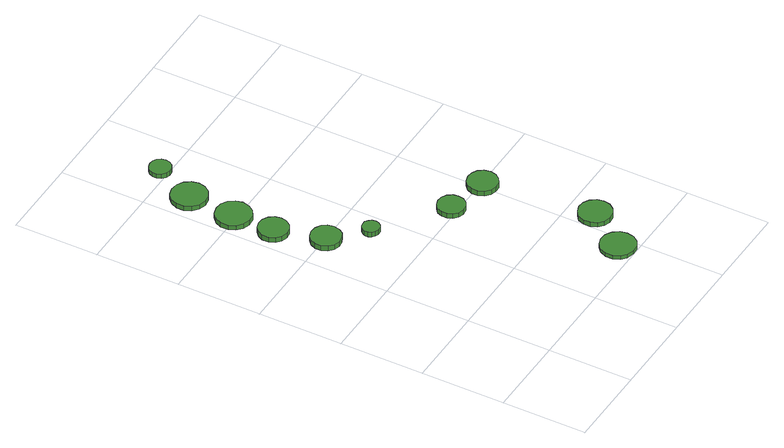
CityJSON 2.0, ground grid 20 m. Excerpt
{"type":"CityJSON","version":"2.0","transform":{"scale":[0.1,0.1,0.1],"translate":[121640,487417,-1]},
"CityObjects":{
"tree1":{"type":"SolitaryVegetationObject","attributes":{"function":"something"},"geometry":[{"type":"MultiSurface","lod":"1","boundaries":[[[0,1,2,3,4,5,6,7,8,9,10,11,12,13,14]],[[15,16,17,18,19,20,21,22,23,24,25,26,27,28,29]],[[0,29,28,1]],[[1,28,27,2]],[[2,27,26,3]],[[3,26,25,4]],[[4,25,24,5]],[[5,24,23,6]],[[6,23,22,7]],[[7,22,21,8]],[[8,21,20,9]],[[9,20,19,10]],[[10,19,18,11]],[[11,18,17,12]],[[12,17,16,13]],[[13,16,15,14]],[[14,15,29,0]]]}]},
"tree2":{"type":"SolitaryVegetationObject","attributes":{"function":"something"},"geometry":[{"type":"MultiSurface","lod":"1","boundaries":[[[30,31,32,33,34,35,36,37,38,39,40,41,42,43,44]],[[45,46,47,48,49,50,51,52,53,54,55,56,57,58,59]],[[30,59,58,31]],[[31,58,57,32]],[[32,57,56,33]],[[33,56,55,34]],[[34,55,54,35]],[[35,54,53,36]],[[36,53,52,37]],[[37,52,51,38]],[[38,51,50,39]],[[39,50,49,40]],[[40,49,48,41]],[[41,48,47,42]],[[42,47,46,43]],[[43,46,45,44]],[[44,45,59,30]]]}]},
"tree3":{"type":"SolitaryVegetationObject","attributes":{"function":"something"},"geometry":[{"type":"MultiSurface","lod":"1","boundaries":[[[60,61,62,63,64,65,66,67,68,69,70,71,72,73,74]],[[75,76,77,78,79,80,81,82,83,84,85,86,87,88,89]],[[60,89,88,61]],[[61,88,87,62]],[[62,87,86,63]],[[63,86,85,64]],[[64,85,84,65]],[[65,84,83,66]],[[66,83,82,67]],[[67,82,81,68]],[[68,81,80,69]],[[69,80,79,70]],[[70,79,78,71]],[[71,78,77,72]],[[72,77,76,73]],[[73,76,75,74]],[[74,75,89,60]]]}]},
"tree4":{"type":"SolitaryVegetationObject","attributes":{"function":"something"},"geometry":[{"type":"MultiSurface","lod":"1","boundaries":[[[90,91,92,93,94,95,96,97,98,99,100,101,102,103,104]],[[105,106,107,108,109,110,111,112,113,114,115,116,117,118,119]],[[90,119,118,91]],[[91,118,117,92]],[[92,117,116,93]],[[93,116,115,94]],[[94,115,114,95]],[[95,114,113,96]],[[96,113,112,97]],[[97,112,111,98]],[[98,111,110,99]],[[99,110,109,100]],[[100,109,108,101]],[[101,108,107,102]],[[102,107,106,103]],[[103,106,105,104]],[[104,105,119,90]]]}]},
"tree5":{"type":"SolitaryVegetationObject","attributes":{"function":"something"},"geometry":[{"type":"MultiSurface","lod":"1","boundaries":[[[120,121,122,123,124,125,126,127,128,129,130,131,132,133,134]],[[135,136,137,138,139,140,141,142,143,144,145,146,147,148,149]],[[120,149,148,121]],[[121,148,147,122]],[[122,147,146,123]],[[123,146,145,124]],[[124,145,144,125]],[[125,144,143,126]],[[126,143,142,127]],[[127,142,141,128]],[[128,141,140,129]],[[129,140,139,130]],[[130,139,138,131]],[[131,138,137,132]],[[132,137,136,133]],[[133,136,135,134]],[[134,135,149,120]]]}]},
"tree6":{"type":"SolitaryVegetationObject","attributes":{"function":"something"},"geometry":[{"type":"MultiSurface","lod":"1","boundaries":[[[150,151,152,153,154,155,156,157,158,159,160,161,162,163,164]],[[165,166,167,168,169,170,171,172,173,174,175,176,177,178,179]],[[150,179,178,151]],[[151,178,177,152]],[[152,177,176,153]],[[153,176,175,154]],[[154,175,174,155]],[[155,174,173,156]],[[156,173,172,157]],[[157,172,171,158]],[[158,171,170,159]],[[159,170,169,160]],[[160,169,168,161]],[[161,168,167,162]],[[162,167,166,163]],[[163,166,165,164]],[[164,165,179,150]]]}]},
"tree7":{"type":"SolitaryVegetationObject","attributes":{"function":"something"},"geometry":[{"type":"MultiSurface","lod":"1","boundaries":[[[180,181,182,183,184,185,186,187,188,189,190,191,192,193,194]],[[195,196,197,198,199,200,201,202,203,204,205,206,207,208,209]],[[180,209,208,181]],[[181,208,207,182]],[[182,207,206,183]],[[183,206,205,184]],[[184,205,204,185]],[[185,204,203,186]],[[186,203,202,187]],[[187,202,201,188]],[[188,201,200,189]],[[189,200,199,190]],[[190,199,198,191]],[[191,198,197,192]],[[192,197,196,193]],[[193,196,195,194]],[[194,195,209,180]]]}]},
"tree8":{"type":"SolitaryVegetationObject","attributes":{"function":"something"},"geometry":[{"type":"MultiSurface","lod":"1","boundaries":[[[210,211,212,213,214,215,216,217,218,219,220,221,222,223,224]],[[225,226,227,228,229,230,231,232,233,234,235,236,237,238,239]],[[210,239,238,211]],[[211,238,237,212]],[[212,237,236,213]],[[213,236,235,214]],[[214,235,234,215]],[[215,234,233,216]],[[216,233,232,217]],[[217,232,231,218]],[[218,231,230,219]],[[219,230,229,220]],[[220,229,228,221]],[[221,228,227,222]],[[222,227,226,223]],[[223,226,225,224]],[[224,225,239,210]]]}]},
"tree9":{"type":"SolitaryVegetationObject","attributes":{"function":"something"},"geometry":[{"type":"MultiSurface","lod":"1","boundaries":[[[240,241,242,243,244,245,246,247,248,249,250,251,252,253,254]],[[255,256,257,258,259,260,261,262,263,264,265,266,267,268,269]],[[240,269,268,241]],[[241,268,267,242]],[[242,267,266,243]],[[243,266,265,244]],[[244,265,264,245]],[[245,264,263,246]],[[246,263,262,247]],[[247,262,261,248]],[[248,261,260,249]],[[249,260,259,250]],[[250,259,258,251]],[[251,258,257,252]],[[252,257,256,253]],[[253,256,255,254]],[[254,255,269,240]]]}]},
"tree10":{"type":"SolitaryVegetationObject","attributes":{"function":"something"},"geometry":[{"type":"MultiSurface","lod":"1","boundaries":[[[270,271,272,273,274,275,276,277,278,279,280,281,282,283,284]],[[285,286,287,288,289,290,291,292,293,294,295,296,297,298,299]],[[270,299,298,271]],[[271,298,297,272]],[[272,297,296,273]],[[273,296,295,274]],[[274,295,294,275]],[[275,294,293,276]],[[276,293,292,277]],[[277,292,291,278]],[[278,291,290,279]],[[279,290,289,280]],[[280,289,288,281]],[[281,288,287,282]],[[282,287,286,283]],[[283,286,285,284]],[[284,285,299,270]]]}]}
},
"vertices":[
[116,596,25],[113,610,25],[105,622,25],[92,629,25],[77,631,25],[63,626,25],[52,616,25],[46,603,25],[46,588,25],[52,575,25],[63,565,25],[77,560,25],[92,562,25],[105,569,25],[113,581,25],[113,581,12],[105,569,12],[92,562,12],[77,560,12],[63,565,12],[52,575,12],[46,588,12],[46,603,12],[52,616,12],[63,626,12],[77,631,12],[92,629,12],[105,622,12],[113,610,12],[116,596,12],
[86,708,24],[83,723,24],[74,735,24],[61,742,24],[47,743,24],[33,739,24],[22,729,24],[16,716,24],[16,701,24],[22,687,24],[33,677,24],[47,673,24],[61,674,24],[74,682,24],[83,694,24],[83,694,11],[74,682,11],[61,674,11],[47,673,11],[33,677,11],[22,687,11],[16,701,11],[16,716,11],[22,729,11],[33,739,11],[47,743,11],[61,742,11],[74,735,11],[83,723,11],[86,708,11],
[89,804,26],[85,821,26],[75,835,26],[60,844,26],[43,845,26],[26,840,26],[13,828,26],[6,813,26],[6,795,26],[13,779,26],[26,768,26],[43,762,26],[60,764,26],[75,773,26],[85,787,26],[85,787,14],[75,773,14],[60,764,14],[43,762,14],[26,768,14],[13,779,14],[6,795,14],[6,813,14],[13,828,14],[26,840,14],[43,845,14],[60,844,14],[75,835,14],[85,821,14],[89,804,14],
[176,527,25],[174,535,25],[169,542,25],[162,547,25],[153,547,25],[145,545,25],[139,539,25],[135,531,25],[135,523,25],[139,515,25],[145,510,25],[153,507,25],[162,508,25],[169,512,25],[174,519,25],[174,519,12],[169,512,12],[162,508,12],[153,507,12],[145,510,12],[139,515,12],[135,523,12],[135,531,12],[139,539,12],[145,545,12],[153,547,12],[162,547,12],[169,542,12],[174,535,12],[176,527,12],
[99,918,25],[95,935,25],[85,949,25],[70,958,25],[53,960,25],[36,955,25],[23,943,25],[16,927,25],[16,910,25],[23,894,25],[36,882,25],[53,877,25],[70,879,25],[85,887,25],[95,901,25],[95,901,13],[85,887,13],[70,879,13],[53,877,13],[36,882,13],[23,894,13],[16,910,13],[16,927,13],[23,943,13],[36,955,13],[53,960,13],[70,958,13],[85,949,13],[95,935,13],[99,918,13],
[413,42,18],[410,58,18],[400,72,18],[385,81,18],[368,83,18],[351,77,18],[339,66,18],[332,50,18],[332,33,18],[339,17,18],[351,6,18],[368,1,18],[385,2,18],[400,11,18],[410,25,18],[410,25,9],[400,11,9],[385,2,9],[368,1,9],[351,6,9],[339,17,9],[332,33,9],[332,50,9],[339,66,9],[351,77,9],[368,83,9],[385,81,9],[400,72,9],[410,58,9],[413,42,9],
[132,1018,24],[130,1028,24],[124,1037,24],[115,1042,24],[104,1043,24],[94,1040,24],[86,1033,24],[82,1023,24],[82,1013,24],[86,1003,24],[94,996,24],[104,993,24],[115,994,24],[124,999,24],[130,1008,24],[130,1008,12],[124,999,12],[115,994,12],[104,993,12],[94,996,12],[86,1003,12],[82,1013,12],[82,1023,12],[86,1033,12],[94,1040,12],[104,1043,12],[115,1042,12],[124,1037,12],[130,1028,12],[132,1018,12],
[337,414,23],[335,427,23],[327,438,23],[315,445,23],[302,446,23],[289,442,23],[279,433,23],[274,421,23],[274,407,23],[279,395,23],[289,386,23],[302,382,23],[315,383,23],[327,390,23],[335,401,23],[335,401,11],[327,390,11],[315,383,11],[302,382,11],[289,386,11],[279,395,11],[274,407,11],[274,421,11],[279,433,11],[289,442,11],[302,446,11],[315,445,11],[327,438,11],[335,427,11],[337,414,11],
[478,136,21],[475,152,21],[465,165,21],[451,173,21],[435,174,21],[420,169,21],[408,159,21],[402,144,21],[402,128,21],[408,113,21],[420,102,21],[435,97,21],[451,99,21],[465,107,21],[475,120,21],[475,120,9],[465,107,9],[451,99,9],[435,97,9],[420,102,9],[408,113,9],[402,128,9],[402,144,9],[408,159,9],[420,169,9],[435,174,9],[451,173,9],[465,165,9],[475,152,9],[478,136,9],
[442,394,23],[439,409,23],[430,421,23],[417,428,23],[403,429,23],[389,425,23],[378,415,23],[372,402,23],[372,387,23],[378,373,23],[389,363,23],[403,359,23],[417,360,23],[430,368,23],[439,380,23],[439,380,10],[430,368,10],[417,360,10],[403,359,10],[389,363,10],[378,373,10],[372,387,10],[372,402,10],[378,415,10],[389,425,10],[403,429,10],[417,428,10],[430,421,10],[439,409,10],[442,394,10]
]}
